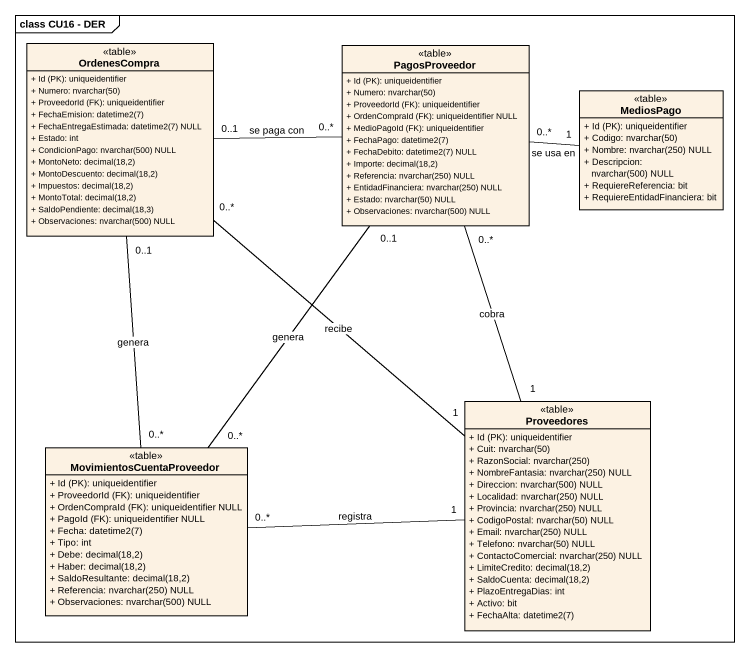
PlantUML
@startuml
mainframe class CU16 - DER
hide circle
hide empty members
skinparam classAttributeIconSize 0
class OrdenesCompra <<table>> {
  {field} + Id (PK): uniqueidentifier
  {field} + Numero: nvarchar(50)
  {field} + ProveedorId (FK): uniqueidentifier
  {field} + FechaEmision: datetime2(7)
  {field} + FechaEntregaEstimada: datetime2(7) NULL
  + Estado: int
  {field} + CondicionPago: nvarchar(500) NULL
  {field} + MontoNeto: decimal(18,2)
  {field} + MontoDescuento: decimal(18,2)
  {field} + Impuestos: decimal(18,2)
  {field} + MontoTotal: decimal(18,2)
  {field} + SaldoPendiente: decimal(18,3)
  {field} + Observaciones: nvarchar(500) NULL
}
class PagosProveedor <<table>> {
  {field} + Id (PK): uniqueidentifier
  {field} + Numero: nvarchar(50)
  {field} + ProveedorId (FK): uniqueidentifier
  {field} + OrdenCompraId (FK): uniqueidentifier NULL
  {field} + MedioPagoId (FK): uniqueidentifier
  {field} + FechaPago: datetime2(7)
  {field} + FechaDebito: datetime2(7) NULL
  {field} + Importe: decimal(18,2)
  {field} + Referencia: nvarchar(250) NULL
  {field} + EntidadFinanciera: nvarchar(250) NULL
  {field} + Estado: nvarchar(50) NULL
  {field} + Observaciones: nvarchar(500) NULL
}
class MediosPago <<table>> {
  {field} + Id (PK): uniqueidentifier
  {field} + Codigo: nvarchar(50)
  {field} + Nombre: nvarchar(250) NULL
  {field} + Descripcion: nvarchar(500) NULL
  + RequiereReferencia: bit
  + RequiereEntidadFinanciera: bit
}
class Proveedores <<table>> {
  {field} + Id (PK): uniqueidentifier
  {field} + Cuit: nvarchar(50)
  {field} + RazonSocial: nvarchar(250)
  {field} + NombreFantasia: nvarchar(250) NULL
  {field} + Direccion: nvarchar(500) NULL
  {field} + Localidad: nvarchar(250) NULL
  {field} + Provincia: nvarchar(250) NULL
  {field} + CodigoPostal: nvarchar(50) NULL
  {field} + Email: nvarchar(250) NULL
  {field} + Telefono: nvarchar(50) NULL
  {field} + ContactoComercial: nvarchar(250) NULL
  {field} + LimiteCredito: decimal(18,2)
  {field} + SaldoCuenta: decimal(18,2)
  + PlazoEntregaDias: int
  + Activo: bit
  {field} + FechaAlta: datetime2(7)
}
class MovimientosCuentaProveedor <<table>> {
  {field} + Id (PK): uniqueidentifier
  {field} + ProveedorId (FK): uniqueidentifier
  {field} + OrdenCompraId (FK): uniqueidentifier NULL
  {field} + PagoId (FK): uniqueidentifier NULL
  {field} + Fecha: datetime2(7)
  + Tipo: int
  {field} + Debe: decimal(18,2)
  {field} + Haber: decimal(18,2)
  {field} + SaldoResultante: decimal(18,2)
  {field} + Referencia: nvarchar(250) NULL
  {field} + Observaciones: nvarchar(500) NULL
}
OrdenesCompra "0..*" -- "1" Proveedores : recibe
PagosProveedor "0..*" -left- "0..1" OrdenesCompra : se paga con
PagosProveedor "0..*" -right- "1" MediosPago : se usa en
PagosProveedor "0..*" -- "1" Proveedores : cobra
MovimientosCuentaProveedor "0..*" -up- "0..1" OrdenesCompra : genera
MovimientosCuentaProveedor "0..*" -up- "0..1" PagosProveedor : genera
MovimientosCuentaProveedor "0..*" -right- "1" Proveedores : registra
@enduml
